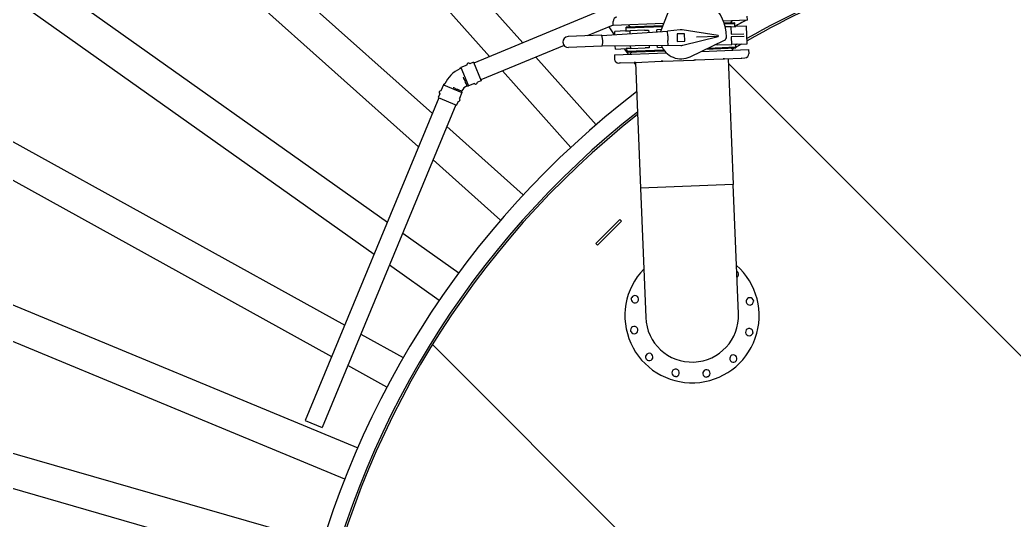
# Model space of a CAD drawing. Header units: millimetres. Extents: x 0 to 157650, y 0 to 89100.
# Drawn here: x 53116 to 56040, y 32534 to 34006 of the extents above; entities that cross this region are included whole.
import ezdxf

# ---------------------------------------------------------------- set-up
doc = ezdxf.new("R2010")
doc.units = ezdxf.units.MM
doc.header["$LTSCALE"] = 150
doc.layers.add('Visible', color=7, linetype='Continuous', lineweight=25)

msp = doc.modelspace()

# ---------------------------------------------------------------- linework, layer by layer
at = {"layer": 'Visible', "color": 9, "true_color": 0xc0c0c0}
for p, q in [((48616.1, 40629.3), (54595.1, 33939.4)), ((54497.2, 33898.8), (48541.5, 40562.7)), ((47664.5, 39685.6), (54329, 33730.5)), ((54288.5, 33632.6), (47597.9, 39611.1)), ((46824.7, 38641.4), (54196.7, 33411.1)), ((54157.5, 33316.4), (46766.8, 38559.8)), ((46107, 37509.6), (54071.3, 33108.4)), ((54032.8, 33015.4), (46058.7, 37422.1)), ((45520.6, 36304.7), (54109.3, 32747.6)), ((54071, 32655.2), (45482.3, 36212.3)), ((45072.8, 35041.6), (54005.7, 32468.5)), ((53978, 32372.4), (45045.1, 34945.5)), ((55042.6, 34081.7), (55001.9, 33977)), ((54918.8, 34073.5), (54450.6, 33879.5)), ((55255.8, 34005.3), (55255.3, 34017.8)), ((54861, 33991.1), (54784.4, 33959.4)), ((54865.1, 33962.7), (54848.6, 33986)), ((54861.1, 33989.5), (54860.6, 34002)), ((55009, 33995.4), (54861.1, 33989.5)), ((55006.7, 33989.3), (54898.8, 33985)), ((55005.5, 33986.2), (54898.9, 33982)), ((55005.5, 33986.2), (54898.9, 33982)), ((55255.8, 34005.3), (55185.3, 34002.4)), ((55218.6, 33997.8), (55187.4, 33996.5)), ((55218.7, 33994.8), (55188.3, 33993.6)), ((55218.7, 33994.8), (55188.3, 33993.6)), ((55207.8, 33986.3), (55190.5, 33985.6)), ((55207.3, 33997.3), (55206.5, 33998.8)), ((55207.8, 33986.3), (55221.6, 33986.9)), ((55208.6, 33964.3), (55207.8, 33986.3)), ((55218.7, 33994.8), (55218.6, 33997.8)), ((55219, 33986.8), (55218.7, 33994.8)), ((55253, 33988.1), (55221.6, 33986.9)), ((55255.1, 33936.2), (55253, 33988.1)), ((54826.6, 33961.1), (54728.2, 33957.1)), ((54827.6, 33960.1), (55020.9, 33973.5)), ((54896.7, 33973.9), (54865.3, 33972.6)), ((54865.6, 33962.8), (54865.3, 33972.6)), ((54896.7, 33973.9), (54910.5, 33974.4)), ((54898.9, 33982), (54898.8, 33985)), ((54899.3, 33974), (54898.9, 33982)), ((54953.2, 33976.1), (54910.5, 33974.4)), ((54910.9, 33965.9), (54910.5, 33974.4)), ((54953.2, 33976.1), (54965.1, 33976.6)), ((54965.1, 33976.6), (54965.4, 33969.7)), ((55002.3, 33978.1), (54988.9, 33977.6)), ((54989.1, 33971.3), (54988.9, 33977.6)), ((55057.9, 33977.3), (55020.9, 33973.5)), ((55021.4, 33959.5), (55020.9, 33973.5)), ((55021.4, 33959.5), (55021.4, 33959.5)), ((55021.4, 33959.5), (55022, 33946.2)), ((55070.7, 33965.8), (55048.7, 33965)), ((55048.7, 33965), (55049.6, 33943)), ((55170, 33960.3), (55063.8, 33977.1)), ((55065.6, 33932), (55170.1, 33957.3)), ((55071.6, 33943.8), (55070.7, 33965.8)), ((55106.1, 33956.2), (55170.1, 33958.8)), ((55170, 33960.3), (55170.1, 33958.8)), ((55170.1, 33958.8), (55170.1, 33957.3)), ((55208.1, 33964.3), (55245.6, 33965.8)), ((55245.9, 33957.8), (55208.4, 33956.3)), ((54716.3, 33931.2), (54471.2, 33829.6)), ((54827.9, 33929.1), (54729.5, 33925.1)), ((54828.8, 33930.1), (55022.5, 33932.2)), ((54867.3, 33920.7), (54866.9, 33930.5)), ((54912.6, 33922.5), (54912.3, 33931)), ((54966.9, 33931.6), (54967.2, 33924.7)), ((54991, 33925.6), (54990.7, 33931.8)), ((55022, 33946.2), (55022, 33946.2)), ((55022.5, 33932.2), (55022, 33946.2)), ((55022.5, 33932.2), (55059.7, 33931.4)), ((55049.6, 33943), (55071.6, 33943.8)), ((55087.4, 33898.1), (55188.5, 33947.1)), ((55167.2, 33932.7), (55158, 33932.3)), ((55167.2, 33932.7), (55209.8, 33934.4)), ((55209.8, 33934.4), (55209, 33956.4)), ((55223.7, 33934.9), (55209.8, 33934.4)), ((55221.4, 33926.8), (55221.1, 33934.8)), ((55223.7, 33934.9), (55255.1, 33936.2)), ((54864.6, 33903.5), (55016.6, 33909.6)), ((54864.6, 33903.5), (54865.1, 33891)), ((54867.3, 33920.7), (54898.8, 33921.9)), ((54905.9, 33905.2), (54894.2, 33921.7)), ((54912.6, 33922.5), (54898.8, 33921.9)), ((54901.7, 33914), (54901.3, 33922)), ((54901.7, 33914), (55009.1, 33918.3)), ((54901.7, 33914), (55009.1, 33918.3)), ((54901.7, 33914), (54901.8, 33911)), ((54901.8, 33911), (55011.3, 33915.4)), ((54912.6, 33922.5), (54955.2, 33924.2)), ((54967.2, 33924.7), (54955.2, 33924.2)), ((54991, 33925.6), (55004.4, 33926.1)), ((55119.7, 33913.7), (55259.2, 33919.3)), ((55133.2, 33920.3), (55221.5, 33923.8)), ((55140, 33923.6), (55221.4, 33926.8)), ((55140, 33923.6), (55221.4, 33926.8)), ((55221.4, 33926.8), (55221.5, 33923.8)), ((55259.2, 33919.3), (55259.7, 33906.8)), ((54430.4, 33873.7), (54412.7, 33866.4)), ((54449.7, 33881.7), (54439.3, 33877.3)), ((54449.7, 33881.7), (54472.1, 33827.5)), ((54633.2, 33896.7), (54810.8, 33698)), ((54877.5, 33879.5), (54880.9, 33879.7)), ((54881.9, 33879.7), (54880.9, 33879.7)), ((54881.9, 33879.7), (54922.9, 33881.4)), ((54926.7, 33875.9), (54922.8, 33881.3)), ((54926.1, 33881.5), (54922.9, 33881.4)), ((54926.1, 33881.5), (55002.5, 33884.5)), ((54926.5, 33881.5), (54941.3, 33511.2)), ((55007, 33884.7), (55002.5, 33884.5)), ((55007, 33884.7), (55098.2, 33888.4)), ((55102.8, 33888.6), (55098.2, 33888.4)), ((55102.8, 33888.6), (55184.4, 33891.8)), ((55188, 33892), (55184.4, 33891.8)), ((55188, 33892), (55238.1, 33894)), ((55199.3, 33892.4), (55214.1, 33522.1)), ((55199.9, 33877.8), (56542.3, 32534.4)), ((55199.9, 33877.8), (56542.3, 32534.4)), ((55239.6, 33894), (55238.1, 33894)), ((55239.6, 33894), (55248.2, 33894.4)), ((54410, 33862.6), (54412.7, 33866.4)), ((54412.7, 33866.4), (54435.2, 33812.2)), ((54736.3, 33631.3), (54535.3, 33856.2)), ((54361.6, 33815.2), (54354.3, 33797.6)), ((54365.3, 33818), (54361.6, 33815.2)), ((54361.6, 33815.2), (54415.7, 33792.8)), ((54431, 33812.8), (54435.2, 33812.2)), ((54452.8, 33819.5), (54435.2, 33812.2)), ((54472.1, 33827.5), (54461.7, 33823.2)), ((54350.6, 33788.7), (54346.3, 33778.3)), ((54415.7, 33792.8), (54408.4, 33775.1)), ((54415.1, 33796.9), (54415.7, 33792.8)), ((54348.4, 33777.4), (53955.1, 32827.8)), ((54398.3, 33756.7), (54005, 32807.2)), ((54346.3, 33778.3), (54400.4, 33755.8)), ((54404.8, 33766.3), (54400.4, 33755.8)), ((54371.7, 33692.4), (54596.5, 33491.5)), ((54529.8, 33416.9), (54331.1, 33594.5)), ((55214.1, 33522.1), (54941.3, 33511.2)), ((55214.1, 33522.1), (54941.3, 33511.2)), ((55229.3, 33141.4), (55214.1, 33522.1)), ((54941.3, 33511.2), (54956.5, 33130.5)), ((54880.9, 33418.9), (54810.2, 33348.2)), ((54814.4, 33343.9), (54885.1, 33414.6)), ((54885.1, 33414.6), (54880.9, 33418.9)), ((54241.9, 33379.1), (54406.5, 33262.3)), ((54810.2, 33348.2), (54814.4, 33343.9)), ((54348.7, 33180.7), (54202.6, 33284.3)), ((54118.9, 33082.1), (54243.5, 33013.3)), ((55693.5, 31686.2), (54329.4, 33051.2)), ((55693.5, 31686.2), (54329.4, 33051.2)), ((54195.1, 32925.8), (54080.4, 32989.2)), ((53955.1, 32827.8), (54005, 32807.2))]:
    msp.add_line(p, q, dxfattribs=at)
for centre, radius, start, end in [((56542, 31685.9), 12796, 225.6757, 85.41892), ((56542, 31685.9), 12250, 248.67431, 61.10467), ((56542, 31685.9), 2654.3, 191.6093, 78.3907), ((56542, 31685.9), 2606, 191.0997, 78.9003), ((56542, 31685.9), 2600, 197.3421, 78.8743), ((56542, 31685.9), 2606, 101.0997, 119.6086), ((56542, 31685.9), 2600, 101.1257, 119.6769), ((55060.2, 33954.4), 134, 0.7661, 93.8188), ((54872.6, 34002.4), 12, 92.2924, 182.2924), ((54915.9, 33996.7), 11, 209.3281, 272.2924), ((55200.6, 34008.1), 11, 272.2924, 335.2568), ((56542, 31685.9), 2654.3, 119.1046, 119.8974), ((54728.8, 33941.1), 16, 92.2924, 272.2924), ((55060.2, 33954.4), 62.5, 158.7702, 163.549), ((55060.2, 33954.4), 23, 81.0058, 95.7924), ((55060.2, 33954.4), 62.5, 201.0359, 295.8147), ((55060.2, 33954.4), 23, 268.7924, 283.5791), ((55184.2, 33956.1), 10, 295.8147, 0.7661), ((56542, 31685.9), 2606, 120.3404, 120.4541), ((56542, 31685.9), 2600, 120.0912, 120.5249), ((54919.7, 33900.7), 11, 92.2924, 155.2568), ((55204.5, 33912.1), 11, 29.3281, 92.2924), ((56542, 31685.9), 2606, 120.8505, 120.8549), ((56542, 31685.9), 2600, 120.6066, 120.764), ((55247.7, 33906.4), 12, 272.2924, 2.2924), ((54430.3, 33873.9), 0.25, 292.5, 10.6877), ((54435.1, 33874.8), 4.65, 34.3123, 190.6877), ((54439.2, 33877.6), 0.25, 214.3123, 292.5), ((54877, 33891.5), 12, 182.2924, 272.2924), ((54448.8, 33779.2), 92, 114.941, 155.059), ((54448.9, 33779.1), 38.2, 117.8702, 152.1298), ((54452.9, 33819.3), 0.25, 34.3123, 112.5), ((54457, 33822.1), 4.65, 214.3123, 10.6877), ((54461.8, 33823), 0.25, 112.5, 190.6877), ((56542, 31685.9), 2654.3, 127.3976, 168.3907), ((54353.2, 33792.8), 4.65, 79.3123, 235.6877), ((54350.4, 33788.8), 0.25, 337.5, 55.6877), ((54354.1, 33797.7), 0.25, 259.3123, 337.5), ((54405, 33766.2), 0.25, 79.3123, 157.5), ((54405.9, 33771), 4.65, 259.3123, 55.6877), ((54408.7, 33775), 0.25, 157.5, 235.6877), ((56542, 31685.9), 2606, 128.1475, 168.9003), ((56542, 31685.9), 2600, 128.2431, 168.8743), ((55092.9, 33136), 197.5, 136.0128, 48.5721), ((55219, 33257.4), 10.8, 56.6839, 60.1828), ((55219, 33257.4), 10.8, 304.4021, 31.1786), ((54924.8, 33184.4), 10.8, 176.6839, 151.1786), ((55262.8, 33178.1), 10.8, 26.6839, 1.1786), ((55092.9, 33136), 136.5, 182.2924, 2.2924), ((55092.9, 33136), 136.5, 182.2924, 2.2924), ((54923.1, 33093.8), 10.8, 206.6839, 181.1786), ((55261.1, 33087.5), 10.8, 356.6839, 331.1786), ((54966.9, 33014.6), 10.8, 236.6839, 211.1786), ((55214.4, 33009.9), 10.8, 326.6839, 301.1786), ((55044.5, 32967.8), 10.8, 266.6839, 241.1786), ((55135.1, 32966.1), 10.8, 296.6839, 271.1786)]:
    msp.add_arc(centre, radius, start, end, dxfattribs=at)
msp.add_ellipse((54827.2, 33945.1), major_axis=(-0.6, 16), ratio=0.173648, start_param=3.141593, end_param=6.283185, dxfattribs=at)
for points, knots in [([(54880.9, 33879.7), (54880.9, 33879.7), (54880.9, 33879.7), (54881, 33879.7), (54881.2, 33879.7), (54881.6, 33879.7), (54881.7, 33879.7), (54881.9, 33879.7)], [-2.1773625, -2.1773625, -2.1773625, -2.1773625, -2.0762328, -2.0762328, -1.8118997, -1.8118997, -1.6981222, -1.6981222, -1.6981222, -1.6981222]), ([(54922.9, 33881.4), (54923, 33881.4), (54923.1, 33881.4), (54923.7, 33881.4), (54924.4, 33881.4), (54925.4, 33881.5), (54925.8, 33881.5), (54926.1, 33881.5)], [-2.1774743, -2.1774743, -2.1774743, -2.1774743, -2.1286878, -2.1286878, -1.8246957, -1.8246957, -1.698103, -1.698103, -1.698103, -1.698103]), ([(55002.5, 33884.5), (55002.6, 33884.5), (55002.7, 33884.5), (55003.8, 33884.6), (55004.7, 33884.6), (55006.1, 33884.7), (55006.5, 33884.7), (55007, 33884.7)], [-2.1774743, -2.1774743, -2.1774743, -2.1774743, -2.1286878, -2.1286878, -1.8246957, -1.8246957, -1.698103, -1.698103, -1.698103, -1.698103]), ([(55098.2, 33888.4), (55098.5, 33888.4), (55098.8, 33888.4), (55100.1, 33888.4), (55100.9, 33888.5), (55102.1, 33888.5), (55102.5, 33888.5), (55102.8, 33888.6)], [-2.1773625, -2.1773625, -2.1773625, -2.1773625, -2.0762328, -2.0762328, -1.8118997, -1.8118997, -1.6981222, -1.6981222, -1.6981222, -1.6981222]), ([(55184.4, 33891.8), (55184.6, 33891.8), (55184.7, 33891.8), (55185.7, 33891.9), (55186.5, 33891.9), (55187.4, 33891.9), (55187.7, 33892), (55188, 33892)], [-2.1774743, -2.1774743, -2.1774743, -2.1774743, -2.1286878, -2.1286878, -1.8246957, -1.8246957, -1.698103, -1.698103, -1.698103, -1.698103]), ([(55238.1, 33894), (55238.2, 33894), (55238.3, 33894), (55238.8, 33894), (55239.2, 33894), (55239.5, 33894), (55239.6, 33894), (55239.6, 33894)], [-2.1774743, -2.1774743, -2.1774743, -2.1774743, -2.1286878, -2.1286878, -1.8246957, -1.8246957, -1.698103, -1.698103, -1.698103, -1.698103]), ([(54431, 33812.8), (54431, 33812.8), (54431, 33812.8), (54431, 33812.9), (54430.9, 33813), (54430.6, 33813.8), (54430.2, 33814.8), (54428.9, 33817.9), (54427.9, 33820.1), (54425.8, 33825.1), (54424.6, 33827.9), (54422.4, 33833.1), (54421.4, 33835.4), (54420.4, 33837.7)], [-8.51116, -8.51116, -8.51116, -8.51116, -8.39109, -8.39109, -7.98249, -7.98249, -7.083111, -7.083111, -6.01136, -6.01136, -5.004269, -5.004269, -4.255037, -4.255037, -4.255037, -4.255037]), ([(54390.3, 33807.5), (54390.6, 33807.4), (54391, 33807.2), (54394.6, 33805.7), (54397.8, 33804.3), (54403.7, 33801.8), (54406.3, 33800.7), (54410.7, 33798.8), (54412.4, 33798.1), (54414.6, 33797.1), (54415.1, 33796.9), (54415.1, 33796.9)], [-12.773496, -12.773496, -12.773496, -12.773496, -12.659018, -12.659018, -11.597637, -11.597637, -10.541818, -10.541818, -9.494712, -9.494712, -8.514961, -8.514961, -8.514961, -8.514961]), ([(55224.9, 33266.4), (55225, 33266.3), (55225.1, 33266.2), (55226.1, 33265.5), (55226.8, 33264.8), (55227.7, 33263.7), (55227.9, 33263.3), (55228.2, 33262.9)], [-2.1774743, -2.1774743, -2.1774743, -2.1774743, -2.1286878, -2.1286878, -1.8246957, -1.8246957, -1.698103, -1.698103, -1.698103, -1.698103]), ([(54914, 33185), (54914.1, 33185.2), (54914.1, 33185.4), (54914.2, 33186.5), (54914.4, 33187.5), (54915, 33188.8), (54915.2, 33189.2), (54915.4, 33189.6)], [-2.1774743, -2.1774743, -2.1774743, -2.1774743, -2.1286878, -2.1286878, -1.8246957, -1.8246957, -1.698103, -1.698103, -1.698103, -1.698103]), ([(55272.4, 33182.9), (55272.5, 33182.6), (55272.7, 33182.3), (55273.1, 33181.2), (55273.3, 33180.3), (55273.5, 33179.1), (55273.5, 33178.7), (55273.5, 33178.3)], [-2.1773625, -2.1773625, -2.1773625, -2.1773625, -2.0762328, -2.0762328, -1.8118997, -1.8118997, -1.6981222, -1.6981222, -1.6981222, -1.6981222]), ([(54913.5, 33089), (54913.3, 33089.3), (54913.2, 33089.6), (54912.8, 33090.7), (54912.5, 33091.6), (54912.4, 33092.9), (54912.3, 33093.2), (54912.3, 33093.6)], [-2.1773625, -2.1773625, -2.1773625, -2.1773625, -2.0762328, -2.0762328, -1.8118997, -1.8118997, -1.6981222, -1.6981222, -1.6981222, -1.6981222]), ([(55271.8, 33086.9), (55271.8, 33086.7), (55271.8, 33086.6), (55271.7, 33085.4), (55271.4, 33084.4), (55270.9, 33083.1), (55270.7, 33082.7), (55270.5, 33082.3)], [-2.1774743, -2.1774743, -2.1774743, -2.1774743, -2.1286878, -2.1286878, -1.8246957, -1.8246957, -1.698103, -1.698103, -1.698103, -1.698103]), ([(54961, 33005.6), (54960.9, 33005.7), (54960.7, 33005.8), (54959.8, 33006.4), (54959.1, 33007.1), (54958.2, 33008.3), (54957.9, 33008.6), (54957.7, 33009)], [-2.1774743, -2.1774743, -2.1774743, -2.1774743, -2.1286878, -2.1286878, -1.8246957, -1.8246957, -1.698103, -1.698103, -1.698103, -1.698103]), ([(55223.3, 33004), (55223.2, 33003.9), (55223.2, 33003.8), (55222.5, 33002.8), (55221.8, 33002.1), (55220.6, 33001.2), (55220.3, 33001), (55219.9, 33000.7)], [-2.1774743, -2.1774743, -2.1774743, -2.1774743, -2.1286878, -2.1286878, -1.8246957, -1.8246957, -1.698103, -1.698103, -1.698103, -1.698103]), ([(55043.9, 32957.1), (55043.8, 32957.1), (55043.6, 32957.1), (55042.1, 32957.2), (55040.7, 32957.6), (55039.4, 32958.3), (55039.4, 32958.3), (55039.3, 32958.4)], [-3.2077958, -3.2077958, -3.2077958, -3.2077958, -3.1624121, -3.1624121, -2.6741523, -2.6741523, -2.6485085, -2.6485085, -2.6485085, -2.6485085]), ([(55139.9, 32956.5), (55139.6, 32956.4), (55139.3, 32956.2), (55138.2, 32955.8), (55137.3, 32955.6), (55136, 32955.4), (55135.7, 32955.4), (55135.3, 32955.4)], [-2.1773625, -2.1773625, -2.1773625, -2.1773625, -2.0762328, -2.0762328, -1.8118997, -1.8118997, -1.6981222, -1.6981222, -1.6981222, -1.6981222])]:
    msp.add_open_spline(points, degree=3, knots=knots, dxfattribs=at)

doc.saveas('drawing.dxf')
